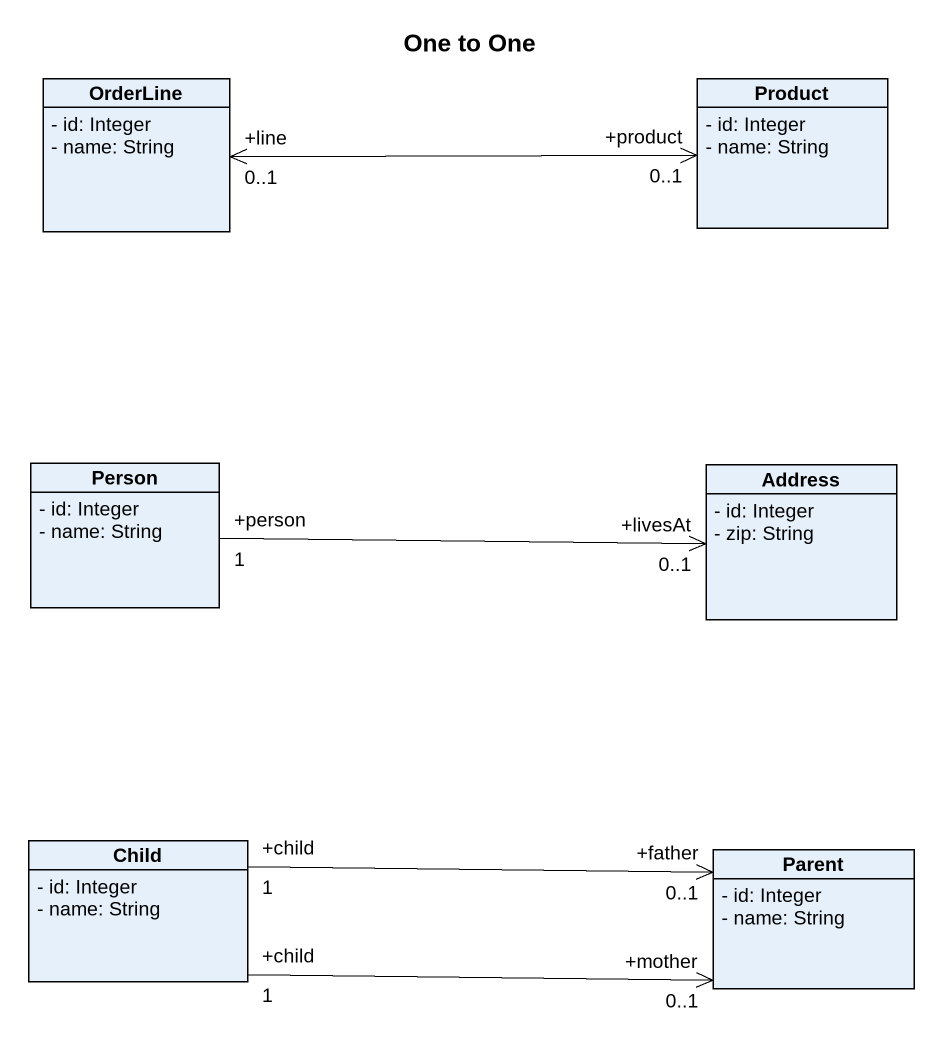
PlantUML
@startuml
title One to One
hide circle
hide empty members
skinparam classAttributeIconSize 0
class OrderLine {
  - id: Integer
  - name: String
}
class Product {
  - id: Integer
  - name: String
}
class "Person" as Person_ {
  - id: Integer
  - name: String
}
class Address {
  - id: Integer
  - zip: String
}
class Child {
  - id: Integer
  - name: String
}
class Parent {
  - id: Integer
  - name: String
}
OrderLine "+line\n0..1" <-right-> "+product\n0..1" Product
Person_ "+person\n1" -right-> "+livesAt\n0..1" Address
Child "+child\n1" -right-> "+father\n0..1" Parent
Child "+child\n1" -right-> "+mother\n0..1" Parent
@enduml
